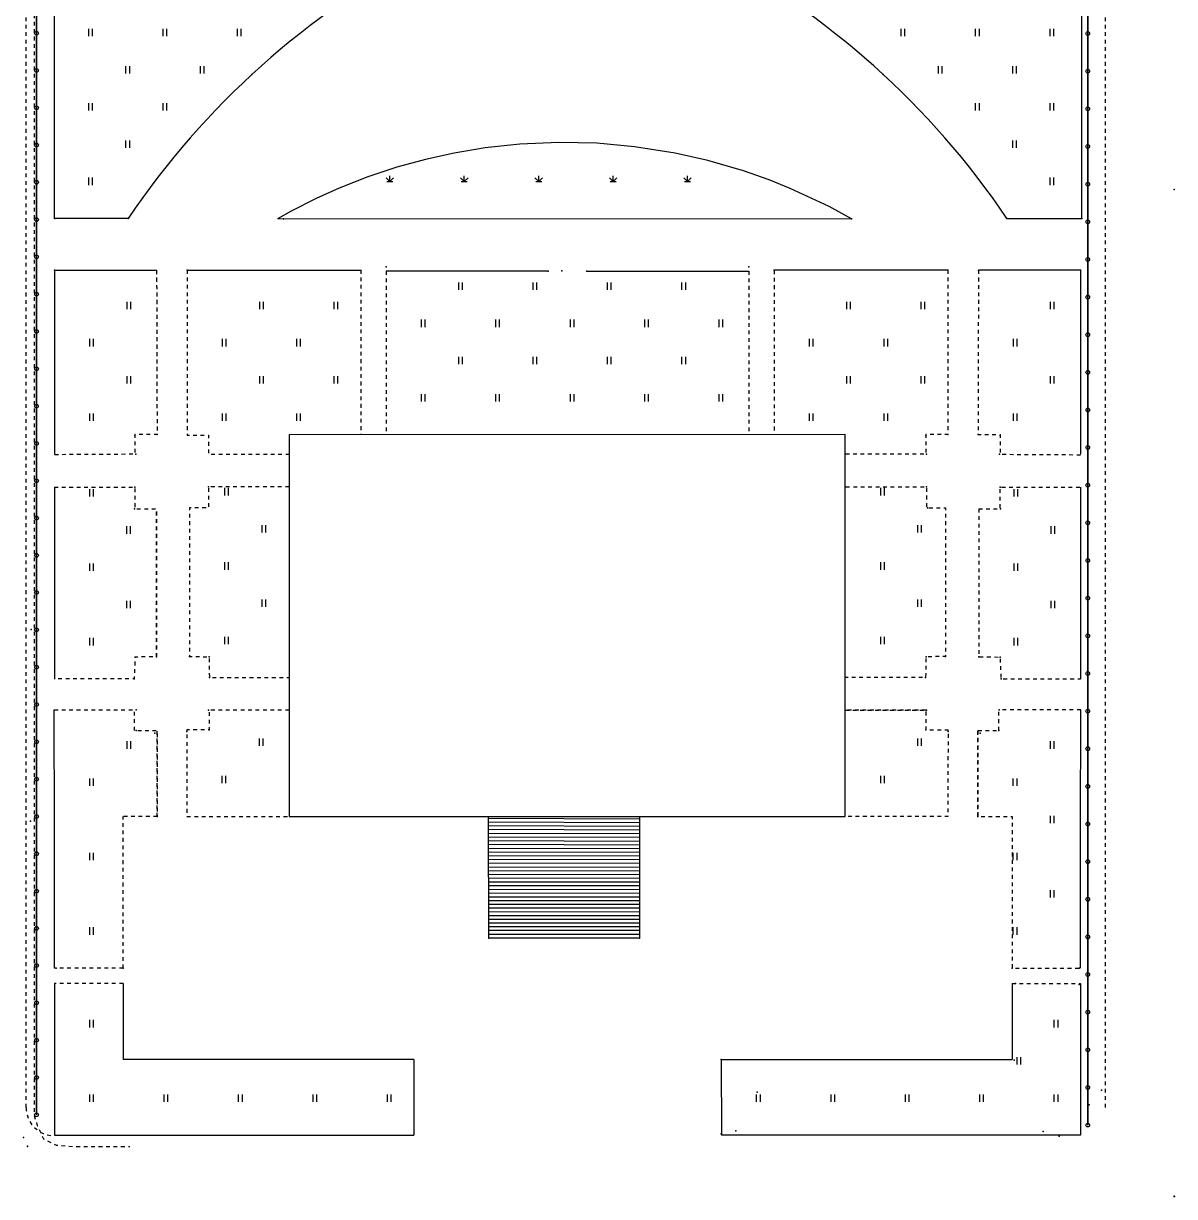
# Model space of a CAD drawing. Extents: x -992 to 2561, y -723 to 1492.
# Drawn here: x 2057.6 to 2212.3, y 1068.1 to 1225.7 of the extents above; entities that cross this region are included whole.
import ezdxf

# ---------------------------------------------------------------- set-up
doc = ezdxf.new("R2010")
doc.units = 0
doc.header["$LTSCALE"] = 0.5
doc.header["$PDSIZE"] = 0.2
doc.linetypes.add('X6', pattern=[2, 1, -1])
doc.layers.get('0').update_dxf_attribs({"linetype": 'CONTINUOUS'})
doc.layers.add('ASSIST', color=7, linetype='CONTINUOUS', plot=False)
for name, color, linetype in [('DLSS', 4, 'CONTINUOUS'), ('JMD', 6, 'CONTINUOUS'), ('ZBTZ', 3, 'CONTINUOUS'), ('ZDH', 1, 'CONTINUOUS')]:
    doc.layers.add(name, color=color, linetype=linetype)
doc.linetypes.add('1161', pattern='A,0,[149,AAA.SHX,S=0.15,R=0,X=0,Y=0],-1.6', length=1.6)

# ---------------------------------------------------------------- blocks, each defined once
blk = doc.blocks.new('gc121')
for p, q in [((-0.5, -1), (-0.5, 1)), ((0.5, -1), (0.5, 1))]:
    blk.add_line(p, q)
blk = doc.blocks.new('gc124')
for p, q in [((-1, 1), (0, 0)), ((-0.8, 0), (0.8, 0)), ((0, 0), (0, 1.6)), ((0, 0), (1, 1))]:
    blk.add_line(p, q)
blk = doc.blocks.new('gc170')
at = {"linetype": 'Continuous'}
blk.add_circle((0, 0), 0.5, dxfattribs=at)

msp = doc.modelspace()

# ---------------------------------------------------------------- linework, layer by layer
at = {"linetype": 'Continuous'}
msp.add_point((2212.28, 1068.08, 2.6), dxfattribs=at)
at = {"layer": 'ASSIST', "linetype": 'Continuous', "elevation": 2.6, "flags": 128}
for points in [[(2059.4, 1079.07), (2059.4, 1349.76)], [(2200.65, 1077.68), (2200.65, 1350.85)]]:
    msp.add_lwpolyline(points, close=True, dxfattribs=at)
at = {"layer": 'DLSS', "linetype": 'X6'}
for p, q in [((2058, 1080.06), (2058, 1361.44)), ((2203.04, 1080.06), (2203.04, 1361.44)), ((2075.54, 1192.53, 0.31), (2075.6, 1170.49, 0.64)), ((2075.51, 1140.62, 0.54), (2075.51, 1160.51, 0.57)), ((2178.89, 1133.44, 0.44), (2168.08, 1133.44, 0.32)), ((2188.71, 1130.72, 0.43), (2188.73, 1133.51, 0.46)), ((2199.71, 1133.51, 0.23), (2188.71, 1133.51, 0.23)), ((2075.61, 1119.14, -0.06), (2075.61, 1130.72, 0.43)), ((2185.9, 1119.14, -0.06), (2185.9, 1130.72, 0.43)), ((2185.9, 1130.72, 2.6), (2188.71, 1130.72, 0.43)), ((2071.03, 1098.77, 2.6), (2071.03, 1119.14, 2.6)), ((2075.61, 1119.14, 2.6), (2071.03, 1119.14, 2.6)), ((2079.61, 1119.14, 2.6), (2093.34, 1119.14, 2.6))]:
    msp.add_line(p, q, dxfattribs=at)
at = {"layer": 'DLSS', "linetype": 'X6', "flags": 128}
for points, elevation in [([(2059.07, 1347.97), (2059.07, 1079.09), (2059.49, 1077.63), (2060.34, 1075.83), (2062.1, 1074.98), (2064.58, 1074.8), (2071.93, 1074.8)], -0.21), ([(2075.54, 1192.58), (2075.6, 1170.49), (2072.62, 1170.49), (2072.62, 1167.84), (2061.81, 1167.78)], 2.6), ([(2079.64, 1192.6), (2079.64, 1170.41), (2082.53, 1170.41), (2082.53, 1167.84), (2093.34, 1167.84)], 2.6), ([(2102.97, 1192.6), (2102.97, 1170.43)], 2.6), ([(2106.38, 1192.46), (2106.38, 1170.43)], 2.6), ([(2155.12, 1192.46), (2155.12, 1170.43)], 2.6), ([(2158.53, 1192.55), (2158.53, 1170.43)], 2.6), ([(2181.86, 1192.6), (2181.86, 1170.49), (2178.89, 1170.49), (2178.89, 1167.84), (2168.08, 1167.84)], 2.6), ([(2185.97, 1192.58), (2185.91, 1170.49), (2188.89, 1170.49), (2188.89, 1167.84), (2199.7, 1167.78)], 2.6), ([(2061.81, 1163.43), (2072.63, 1163.43), (2072.63, 1160.51), (2075.51, 1160.51), (2075.51, 1140.62), (2072.64, 1140.59), (2072.51, 1137.66), (2061.81, 1137.66)], 2.6), ([(2093.34, 1163.46), (2082.53, 1163.46), (2082.53, 1160.62), (2079.97, 1160.62), (2079.97, 1140.66), (2082.59, 1140.62), (2082.63, 1137.82), (2093.34, 1137.82)], 2.6), ([(2168.16, 1163.46), (2178.98, 1163.46), (2178.98, 1160.62), (2181.53, 1160.62), (2181.53, 1140.66), (2178.92, 1140.62), (2178.87, 1137.82), (2168.08, 1137.82)], 2.6), ([(2186, 1160.51), (2188.87, 1160.51), (2188.87, 1163.43), (2199.7, 1163.43)], 2.6), ([(2186, 1160.51), (2186, 1140.62), (2188.87, 1140.59), (2189, 1137.66), (2199.7, 1137.66)], 2.6), ([(2061.79, 1133.51), (2072.51, 1133.51), (2072.51, 1130.72), (2075.61, 1130.72), (2075.61, 1119.14)], 2.6), ([(2093.34, 1133.44), (2082.61, 1133.44), (2082.61, 1130.81), (2079.61, 1130.81), (2079.61, 1119.14)], 2.6), ([(2168.08, 1133.44), (2178.89, 1133.44), (2178.89, 1130.81), (2181.89, 1130.81), (2181.84, 1119.14), (2168.08, 1119.14)], 2.6), ([(2185.9, 1130.72), (2185.9, 1119.14), (2190.48, 1119.14), (2190.48, 1098.77), (2199.7, 1098.77)], 2.6), ([(2071.03, 1098.77), (2061.81, 1098.77)], 2.6), ([(2071.03, 1096.73), (2061.81, 1096.73)], 2.6), ([(2190.48, 1096.73), (2199.7, 1096.73)], 2.6)]:
    msp.add_lwpolyline(points, dxfattribs=dict(at, elevation=elevation))
at = {"layer": 'DLSS', "linetype": 'X6'}
msp.add_arc((2061.81, 1080.06), 3.81, 180, 270, dxfattribs=at)
at = {"layer": 'JMD', "linetype": 'Continuous'}
for p, q in [((2120.16, 1102.82, 2.6), (2120.15, 1119.14, 2.6)), ((2140.43, 1118.82, 2.6), (2120.15, 1118.89, 2.6)), ((2140.43, 1118.32, 2.6), (2120.15, 1118.39, 2.6)), ((2140.43, 1117.82, 2.6), (2120.15, 1117.89, 2.6)), ((2140.43, 1119.07, 2.6), (2140.42, 1102.82, 2.6)), ((2140.43, 1117.32, 2.6), (2120.16, 1117.39, 2.6)), ((2140.43, 1116.82, 2.6), (2120.16, 1116.88, 2.6)), ((2140.43, 1116.32, 2.6), (2120.16, 1116.38, 2.6)), ((2140.43, 1115.82, 2.6), (2120.16, 1115.88, 2.6)), ((2140.43, 1115.32, 2.6), (2120.16, 1115.38, 2.6)), ((2140.43, 1114.82, 2.6), (2120.16, 1114.88, 2.6)), ((2140.43, 1114.32, 2.6), (2120.16, 1114.37, 2.6)), ((2140.43, 1113.82, 2.6), (2120.16, 1113.87, 2.6)), ((2140.43, 1113.32, 2.6), (2120.16, 1113.37, 2.6)), ((2140.43, 1112.82, 2.6), (2120.16, 1112.87, 2.6)), ((2140.43, 1112.32, 2.6), (2120.16, 1112.36, 2.6)), ((2140.43, 1111.82, 2.6), (2120.16, 1111.86, 2.6)), ((2140.42, 1111.32, 2.6), (2120.16, 1111.36, 2.6)), ((2140.42, 1110.82, 2.6), (2120.16, 1110.86, 2.6)), ((2140.42, 1110.32, 2.6), (2120.16, 1110.35, 2.6)), ((2140.42, 1109.82, 2.6), (2120.16, 1109.85, 2.6)), ((2140.42, 1109.32, 2.6), (2120.16, 1109.35, 2.6)), ((2140.42, 1108.82, 2.6), (2120.16, 1108.85, 2.6)), ((2140.42, 1108.32, 2.6), (2120.16, 1108.34, 2.6)), ((2140.42, 1107.82, 2.6), (2120.16, 1107.84, 2.6)), ((2140.42, 1107.32, 2.6), (2120.16, 1107.34, 2.6)), ((2140.42, 1106.82, 2.6), (2120.16, 1106.84, 2.6)), ((2140.42, 1106.32, 2.6), (2120.16, 1106.33, 2.6)), ((2140.42, 1105.82, 2.6), (2120.16, 1105.83, 2.6)), ((2140.42, 1105.32, 2.6), (2120.16, 1105.33, 2.6)), ((2140.42, 1104.82, 2.6), (2120.16, 1104.83, 2.6)), ((2140.42, 1104.32, 2.6), (2120.16, 1104.32, 2.6)), ((2140.42, 1103.82, 2.6), (2120.16, 1103.82, 2.6)), ((2140.42, 1103.32, 2.6), (2120.16, 1103.32, 2.6)), ((2140.42, 1102.82, 2.6), (2120.16, 1102.82, 2.6))]:
    msp.add_line(p, q, dxfattribs=at)
at = {"layer": 'JMD', "linetype": 'Continuous', "elevation": 2.6, "flags": 128}
msp.add_lwpolyline([(2093.34, 1167.84), (2093.34, 1119.14), (2168.08, 1119.14), (2168.08, 1170.49), (2093.34, 1170.43), (2093.34, 1167.84)], dxfattribs=at)
at = {"layer": 'ZBTZ', "linetype": 'Continuous'}
for p, q in [((2061.81, 1199.52, -0.04), (2061.81, 1293.94, -0.04)), ((2199.84, 1199.52, 2.6), (2199.84, 1293.94, -0.26)), ((2071.71, 1199.52, -0.04), (2061.81, 1199.52, -0.04)), ((2189.8, 1199.52, -0.04), (2199.84, 1199.52, 2.6)), ((2061.81, 1192.58, -0.15), (2075.54, 1192.58, -0.15)), ((2061.81, 1192.58, -0.15), (2061.81, 1167.84, 0.58)), ((2079.64, 1192.6, 0.38), (2102.97, 1192.6, 0.38)), ((2128.16, 1192.46, 0.61), (2106.38, 1192.46, 0.61)), ((2133.35, 1192.46, 0.61), (2155.12, 1192.46, 0.61)), ((2181.86, 1192.6, 0.38), (2158.53, 1192.6, 2.6)), ((2199.7, 1192.58, -0.15), (2185.97, 1192.58, -0.15)), ((2199.7, 1192.58, -0.15), (2199.7, 1167.84, 0.58)), ((2061.81, 1163.43, 0.58), (2061.81, 1137.61, 0.58)), ((2199.7, 1163.43, 0.58), (2199.7, 1137.61, 0.58)), ((2061.81, 1117.46), (2061.79, 1133.51, 0.23)), ((2199.7, 1117.46), (2199.71, 1133.51, 0.23)), ((2061.81, 1098.77), (2061.81, 1117.46)), ((2199.7, 1098.77), (2199.7, 1117.46)), ((2061.81, 1096.73), (2061.81, 1076.31)), ((2071.03, 1096.73, 1.84), (2071.03, 1086.52, 1.84)), ((2190.48, 1096.73, 1.84), (2190.48, 1086.52, 1.84)), ((2199.7, 1096.73), (2199.7, 1076.31)), ((2110.08, 1086.52), (2071.03, 1086.52, 1.84)), ((2110.08, 1086.52), (2110.08, 1076.31)), ((2151.41, 1086.52, 1.86), (2151.43, 1076.31)), ((2151.41, 1086.52, 1.86), (2190.48, 1086.52, 1.84)), ((2061.81, 1076.31), (2110.08, 1076.31)), ((2199.7, 1076.31), (2151.43, 1076.31))]:
    msp.add_line(p, q, dxfattribs=at)
at = {"layer": 'ZBTZ', "linetype": '1161', "elevation": 2.6, "flags": 128}
msp.add_lwpolyline([(2091.88, 1199.54), (2168.92, 1199.48), (2165.9, 1201.12), (2160.67, 1203.58), (2157.85, 1204.71), (2154.4, 1205.93), (2149.6, 1207.33), (2145.23, 1208.31), (2139.75, 1209.18), (2134.67, 1209.64), (2129.59, 1209.75), (2124.35, 1209.52), (2119.68, 1209.02), (2115.51, 1208.32), (2111.67, 1207.47), (2107.83, 1206.42), (2103.93, 1205.12), (2100.05, 1203.59), (2097, 1202.22), (2093.62, 1200.51), (2091.88, 1199.54)], close=True, dxfattribs=at)
at = {"layer": 'ZBTZ', "linetype": 'Continuous'}
for centre, start, end in [((2162.51, 1138.34, -0.04), 117.4532, 146.0303), ((2099, 1138.34, -0.04), 33.9697, 62.5468)]:
    msp.add_arc(centre, 109.49, start, end, dxfattribs=at)
at = {"layer": 'ZDH', "linetype": 'Continuous'}
for p in [(2088.33, 1218.87, 0.49), (2173.18, 1218.87, 0.49), (2173.18, 1218.87, 0.49), (2212.28, 1203.44, -1.27), (2212.28, 1203.44, -1.27), (2061.81, 1199.52, -0.04), (2071.71, 1199.52, -0.04), (2091.88, 1199.54, 1.43), (2091.88, 1199.54, 1.43), (2092.59, 1199.48, 0.54), (2168.92, 1199.48, 0.54), (2168.92, 1199.48, 0.54), (2189.8, 1199.52, -0.04), (2189.8, 1199.52, -0.04), (2199.84, 1199.52, 2.6), (2199.84, 1199.52, 2.6), (2061.81, 1192.58, -0.15), (2075.54, 1192.53, 0.31), (2079.64, 1192.6, 0.38), (2102.97, 1192.55, 0.66), (2106.38, 1193.05, 0.66), (2128.16, 1192.46, 0.61), (2129.99, 1192.49, 0.53), (2129.99, 1192.49, 0.53), (2133.35, 1192.46, 0.61), (2133.35, 1192.46, 0.61), (2155.12, 1193.05, 0.66), (2155.12, 1193.05, 0.66), (2158.53, 1192.6, 2.6), (2158.53, 1192.55, 0.66), (2181.86, 1192.6, 0.38), (2181.86, 1192.6, 0.38), (2185.97, 1192.53, 0.31), (2185.97, 1192.53, 0.31), (2199.7, 1192.58, -0.15), (2199.7, 1192.58, -0.15), (2072.62, 1170.38, 1.05), (2075.6, 1170.49, 0.64), (2178.89, 1170.38, 0.79), (2181.86, 1170.49, 0.38), (2185.91, 1170.49, 0.64), (2188.89, 1170.38, 1.05), (2188.89, 1170.38, 1.05), (2072.73, 1167.84, 0.58), (2179, 1167.84, 0.32), (2188.78, 1167.84, 0.58), (2188.78, 1167.84, 0.58), (2072.63, 1163.43, 0.56), (2082.53, 1163.46, 0.62), (2178.98, 1163.46, 0.62), (2178.98, 1163.46, 0.62), (2188.87, 1163.43, 0.56), (2188.87, 1163.43, 0.56), (2072.58, 1160.51, 0.57), (2179.13, 1160.62, 0.04), (2188.93, 1160.51, 0.57), (2188.93, 1160.51, 0.57), (2058.7, 1144.3, -0.33), (2072.64, 1140.59, 0.55), (2075.51, 1140.62, 0.54), (2079.97, 1140.66, 0.58), (2082.59, 1140.62, 0.57), (2178.92, 1140.62, 0.57), (2178.92, 1140.62, 0.57), (2181.53, 1140.66, 0.58), (2181.53, 1140.66, 0.58), (2186, 1140.62, 0.54), (2186, 1140.62, 0.54), (2188.87, 1140.59, 0.55), (2188.87, 1140.59, 0.55), (2072.51, 1137.66, 0.45), (2082.63, 1137.82, 0.61), (2178.87, 1137.82, 0.61), (2178.87, 1137.82, 0.61), (2189, 1137.66, 0.45), (2189, 1137.66, 0.45), (2072.78, 1133.51, 0.46), (2082.51, 1133.44, 0.49), (2179, 1133.44, 0.49), (2179, 1133.44, 0.49), (2188.73, 1133.51, 0.46), (2188.73, 1133.51, 0.46), (2072.8, 1130.72, 0.43), (2079.62, 1130.6, 0.5), (2082.61, 1130.81, 0.44), (2178.89, 1130.81, 0.44), (2178.89, 1130.81, 0.44), (2181.89, 1130.6, 0.5), (2181.89, 1130.6, 0.5), (2188.71, 1130.72, 0.43), (2188.71, 1130.72, 0.43), (2075.28, 1130.35, 0.4), (2186.22, 1130.35, 0.4), (2186.22, 1130.35, 0.4), (2058.58, 1118.51, -0.37), (2075.61, 1119.14, -0.06), (2140.43, 1119.07, 2.33), (2140.43, 1119.07, 2.33), (2185.9, 1119.14, -0.06), (2185.9, 1119.14, -0.06), (2120.16, 1102.82, 2.16), (2120.16, 1102.82, 2.16), (2140.42, 1102.82, 2.18), (2140.42, 1102.82, 2.18), (2062.03, 1098.79, -0.23), (2071.03, 1098.77), (2190.48, 1098.77), (2190.48, 1098.77), (2199.48, 1098.79, -0.23), (2199.48, 1098.79, -0.23), (2190.95, 1096.73, 1.84), (2190.95, 1096.73, 1.84), (2199.52, 1096.58, 1.47), (2199.52, 1096.58, 1.47), (2151.41, 1086.52, 1.86), (2151.41, 1086.52, 1.86), (2190.78, 1086.42, 1.7), (2190.78, 1086.42, 1.7), (2156.22, 1082.09, 1.71), (2156.22, 1082.09, 1.71), (2202.48, 1082.38, 1.33), (2202.48, 1082.38, 1.33), (2200.84, 1080.43, 1.26), (2200.84, 1080.43, 1.26), (2153.37, 1076.91, 1.82), (2153.37, 1076.91, 1.82), (2194.68, 1076.82, 1.59), (2194.68, 1076.82, 1.59), (2057.65, 1076.02, 12.6), (2057.65, 1076.02, 12.6), (2151.41, 1076.53, 1.75), (2151.41, 1076.53, 1.75), (2196.82, 1076.22, 1.41), (2196.82, 1076.22, 1.41), (2058.18, 1074.83, -1.94), (2058.19, 1074.86, -1.69), (2058.19, 1074.85, -1.88), (2212.26, 1068.09, 77.86), (2212.28, 1068.15, 75.46), (2212.28, 1068.15, 75.46), (2212.28, 1068.08, 12.6), (2212.28, 1068.08, 2.6), (2212.28, 1068.08, 2.6), (2212.28, 1068.08, 2.6), (2212.28, 1068.08, 2.6), (2212.28, 1068.08, 12.6), (2212.28, 1068.08, 2.6), (2212.31, 1068.09, -1.98), (2212.31, 1068.09, -1.98)]:
    msp.add_point(p, dxfattribs=at)

# ---------------------------------------------------------------- block references
at = {"layer": 'ZBTZ', "linetype": 'Continuous', "xscale": 0.5, "yscale": 0.5}
for name, p in [('gc121', (2066.67, 1224.52, 2.6)), ('gc121', (2076.67, 1224.52, 2.6)), ('gc121', (2086.67, 1224.52, 2.6)), ('gc121', (2175.84, 1224.52, 2.6)), ('gc121', (2185.84, 1224.52, 2.6)), ('gc121', (2195.84, 1224.52, 2.6)), ('gc121', (2071.67, 1219.52, 2.6)), ('gc121', (2081.67, 1219.52, 2.6)), ('gc121', (2180.84, 1219.52, 2.6)), ('gc121', (2190.84, 1219.52, 2.6)), ('gc121', (2066.67, 1214.52, 2.6)), ('gc121', (2076.67, 1214.52, 2.6)), ('gc121', (2185.84, 1214.52, 2.6)), ('gc121', (2195.84, 1214.52, 2.6)), ('gc121', (2071.67, 1209.52, 2.6)), ('gc121', (2190.84, 1209.52, 2.6)), ('gc121', (2066.67, 1204.52, 2.6)), ('gc124', (2106.88, 1204.48, 2.6)), ('gc124', (2116.88, 1204.48, 2.6)), ('gc124', (2126.88, 1204.48, 2.6)), ('gc124', (2136.88, 1204.48, 2.6)), ('gc124', (2146.88, 1204.48, 2.6)), ('gc121', (2195.84, 1204.52, 2.6)), ('gc121', (2116.38, 1190.43, 2.6)), ('gc121', (2126.38, 1190.43, 2.6)), ('gc121', (2136.38, 1190.43, 2.6)), ('gc121', (2146.38, 1190.43, 2.6)), ('gc121', (2071.81, 1187.84, 2.6)), ('gc121', (2089.64, 1187.84, 2.6)), ('gc121', (2099.64, 1187.84, 2.6)), ('gc121', (2168.53, 1187.84, 2.6)), ('gc121', (2178.53, 1187.84, 2.6)), ('gc121', (2195.91, 1187.84, 2.6)), ('gc121', (2111.38, 1185.43, 2.6)), ('gc121', (2121.38, 1185.43, 2.6)), ('gc121', (2131.38, 1185.43, 2.6)), ('gc121', (2141.38, 1185.43, 2.6)), ('gc121', (2151.38, 1185.43, 2.6)), ('gc121', (2066.81, 1182.84, 2.6)), ('gc121', (2084.64, 1182.84, 2.6)), ('gc121', (2094.64, 1182.84, 2.6)), ('gc121', (2163.53, 1182.84, 2.6)), ('gc121', (2173.53, 1182.84, 2.6)), ('gc121', (2190.91, 1182.84, 2.6)), ('gc121', (2116.38, 1180.43, 2.6)), ('gc121', (2126.38, 1180.43, 2.6)), ('gc121', (2136.38, 1180.43, 2.6)), ('gc121', (2146.38, 1180.43, 2.6)), ('gc121', (2071.81, 1177.84, 2.6)), ('gc121', (2089.64, 1177.84, 2.6)), ('gc121', (2099.64, 1177.84, 2.6)), ('gc121', (2168.53, 1177.84, 2.6)), ('gc121', (2178.53, 1177.84, 2.6)), ('gc121', (2195.91, 1177.84, 2.6)), ('gc121', (2111.38, 1175.43, 2.6)), ('gc121', (2121.38, 1175.43, 2.6)), ('gc121', (2131.38, 1175.43, 2.6)), ('gc121', (2141.38, 1175.43, 2.6)), ('gc121', (2151.38, 1175.43, 2.6)), ('gc121', (2066.81, 1172.84, 2.6)), ('gc121', (2084.64, 1172.84, 2.6)), ('gc121', (2094.64, 1172.84, 2.6)), ('gc121', (2163.53, 1172.84, 2.6)), ('gc121', (2173.53, 1172.84, 2.6)), ('gc121', (2190.91, 1172.84, 2.6)), ('gc121', (2066.8, 1162.66, 2.6)), ('gc121', (2084.97, 1162.82, 2.6)), ('gc121', (2173.08, 1162.82, 2.6)), ('gc121', (2191, 1162.66, 2.6)), ('gc121', (2071.8, 1157.66, 2.6)), ('gc121', (2089.97, 1157.82, 2.6)), ('gc121', (2178.08, 1157.82, 2.6)), ('gc121', (2196, 1157.66, 2.6)), ('gc121', (2066.8, 1152.66, 2.6)), ('gc121', (2084.97, 1152.82, 2.6)), ('gc121', (2173.08, 1152.82, 2.6)), ('gc121', (2191, 1152.66, 2.6)), ('gc121', (2071.8, 1147.66, 2.6)), ('gc121', (2089.97, 1147.82, 2.6)), ('gc121', (2178.08, 1147.82, 2.6)), ('gc121', (2196, 1147.66, 2.6)), ('gc121', (2066.8, 1142.66, 2.6)), ('gc121', (2084.97, 1142.82, 2.6)), ('gc121', (2173.08, 1142.82, 2.6)), ('gc121', (2191, 1142.66, 2.6)), ('gc121', (2071.81, 1128.77, 2.6)), ('gc121', (2089.61, 1129.14, 2.6)), ('gc121', (2178.08, 1129.14, 2.6)), ('gc121', (2195.9, 1128.77, 2.6)), ('gc121', (2066.81, 1123.77, 2.6)), ('gc121', (2084.61, 1124.14, 2.6)), ('gc121', (2173.08, 1124.14, 2.6)), ('gc121', (2190.9, 1123.77, 2.6)), ('gc121', (2195.9, 1118.77, 2.6)), ('gc121', (2066.81, 1113.77, 2.6)), ('gc121', (2190.9, 1113.77, 2.6)), ('gc121', (2195.9, 1108.77, 2.6)), ('gc121', (2066.81, 1103.77, 2.6)), ('gc121', (2190.9, 1103.77, 2.6)), ('gc121', (2066.81, 1091.31, 2.6)), ('gc121', (2196.41, 1091.31, 2.6)), ('gc121', (2191.41, 1086.31, 2.6)), ('gc121', (2066.81, 1081.31, 2.6)), ('gc121', (2076.81, 1081.31, 2.6)), ('gc121', (2086.81, 1081.31, 2.6)), ('gc121', (2096.81, 1081.31, 2.6)), ('gc121', (2106.81, 1081.31, 2.6)), ('gc121', (2156.41, 1081.31, 2.6)), ('gc121', (2166.41, 1081.31, 2.6)), ('gc121', (2176.41, 1081.31, 2.6)), ('gc121', (2186.41, 1081.31, 2.6)), ('gc121', (2196.41, 1081.31, 2.6))]:
    msp.add_blockref(name, p, dxfattribs=at)
at = {"layer": 'ZBTZ', "linetype": 'Continuous', "xscale": 0.5, "yscale": 0.5, "zscale": 0.5}
for p, rotation in [((2059.4, 1224.44, 2.6), 90), ((2059.4, 1224.44, 2.6), 270), ((2200.65, 1224.38, 2.6), 90), ((2200.65, 1224.38, 2.6), 270), ((2059.4, 1219.43, 2.6), 90), ((2059.4, 1219.43, 2.6), 270), ((2200.65, 1219.32, 2.6), 90), ((2200.65, 1219.32, 2.6), 270), ((2059.4, 1214.41, 2.6), 90), ((2059.4, 1214.41, 2.6), 270), ((2200.65, 1214.26, 2.6), 90), ((2200.65, 1214.26, 2.6), 270), ((2059.4, 1209.4, 2.6), 90), ((2059.4, 1209.4, 2.6), 270), ((2200.65, 1209.2, 2.6), 90), ((2200.65, 1209.2, 2.6), 270), ((2059.4, 1204.39, 2.6), 90), ((2059.4, 1204.39, 2.6), 270), ((2200.65, 1204.15, 2.6), 90), ((2200.65, 1204.15, 2.6), 270), ((2059.4, 1199.37, 2.6), 90), ((2059.4, 1199.37, 2.6), 270), ((2200.65, 1199.09, 2.6), 90), ((2200.65, 1199.09, 2.6), 270), ((2059.4, 1194.36, 2.6), 90), ((2059.4, 1194.36, 2.6), 270), ((2200.65, 1194.03, 2.6), 90), ((2200.65, 1194.03, 2.6), 270), ((2059.4, 1189.35, 2.6), 90), ((2059.4, 1189.35, 2.6), 270), ((2200.65, 1188.97, 2.6), 90), ((2200.65, 1188.97, 2.6), 270), ((2059.4, 1184.34, 2.6), 90), ((2059.4, 1184.34, 2.6), 270), ((2200.65, 1183.91, 2.6), 90), ((2200.65, 1183.91, 2.6), 270), ((2059.4, 1179.32, 2.6), 90), ((2059.4, 1179.32, 2.6), 270), ((2200.65, 1178.85, 2.6), 90), ((2200.65, 1178.85, 2.6), 270), ((2059.4, 1174.31, 2.6), 90), ((2059.4, 1174.31, 2.6), 270), ((2200.65, 1173.79, 2.6), 90), ((2200.65, 1173.79, 2.6), 270), ((2059.4, 1169.3, 2.6), 90), ((2059.4, 1169.3, 2.6), 270), ((2200.65, 1168.74, 2.6), 90), ((2200.65, 1168.74, 2.6), 270), ((2059.4, 1164.28, 2.6), 90), ((2059.4, 1164.28, 2.6), 270), ((2200.65, 1163.68, 2.6), 90), ((2200.65, 1163.68, 2.6), 270), ((2059.4, 1159.27, 2.6), 90), ((2059.4, 1159.27, 2.6), 270), ((2200.65, 1158.62, 2.6), 90), ((2200.65, 1158.62, 2.6), 270), ((2059.4, 1154.26, 2.6), 90), ((2059.4, 1154.26, 2.6), 270), ((2200.65, 1153.56, 2.6), 90), ((2200.65, 1153.56, 2.6), 270), ((2059.4, 1149.25, 2.6), 90), ((2059.4, 1149.25, 2.6), 270), ((2200.65, 1148.5, 2.6), 90), ((2200.65, 1148.5, 2.6), 270), ((2059.4, 1144.23, 2.6), 90), ((2059.4, 1144.23, 2.6), 270), ((2200.65, 1143.44, 2.6), 90), ((2200.65, 1143.44, 2.6), 270), ((2059.4, 1139.22, 2.6), 90), ((2059.4, 1139.22, 2.6), 270), ((2200.65, 1138.38, 2.6), 90), ((2200.65, 1138.38, 2.6), 270), ((2059.4, 1134.21, 2.6), 90), ((2059.4, 1134.21, 2.6), 270), ((2200.65, 1133.32, 2.6), 90), ((2200.65, 1133.32, 2.6), 270), ((2059.4, 1129.2, 2.6), 90), ((2059.4, 1129.2, 2.6), 270), ((2200.65, 1128.27, 2.6), 90), ((2200.65, 1128.27, 2.6), 270), ((2059.4, 1124.18, 2.6), 90), ((2059.4, 1124.18, 2.6), 270), ((2200.65, 1123.21, 2.6), 90), ((2200.65, 1123.21, 2.6), 270), ((2059.4, 1119.17, 2.6), 90), ((2059.4, 1119.17, 2.6), 270), ((2200.65, 1118.15, 2.6), 90), ((2200.65, 1118.15, 2.6), 270), ((2059.4, 1114.16, 2.6), 90), ((2059.4, 1114.16, 2.6), 270), ((2200.65, 1113.09, 2.6), 90), ((2200.65, 1113.09, 2.6), 270), ((2059.4, 1109.14, 2.6), 90), ((2059.4, 1109.14, 2.6), 270), ((2200.65, 1108.03, 2.6), 90), ((2200.65, 1108.03, 2.6), 270), ((2059.4, 1104.13, 2.6), 90), ((2059.4, 1104.13, 2.6), 270), ((2200.65, 1102.97, 2.6), 90), ((2200.65, 1102.97, 2.6), 270), ((2059.4, 1099.12, 2.6), 90), ((2059.4, 1099.12, 2.6), 270), ((2200.65, 1097.91, 2.6), 90), ((2200.65, 1097.91, 2.6), 270), ((2059.4, 1094.11, 2.6), 90), ((2059.4, 1094.11, 2.6), 270), ((2200.65, 1092.86, 2.6), 90), ((2200.65, 1092.86, 2.6), 270), ((2059.4, 1089.09, 2.6), 90), ((2059.4, 1089.09, 2.6), 270), ((2200.65, 1087.8, 2.6), 90), ((2200.65, 1087.8, 2.6), 270), ((2059.4, 1084.08, 2.6), 90), ((2059.4, 1084.08, 2.6), 270), ((2200.65, 1082.74, 2.6), 90), ((2200.65, 1082.74, 2.6), 270), ((2059.4, 1079.07, 2.6), 90), ((2200.65, 1077.68, 2.6), 90)]:
    msp.add_blockref('gc170', p, dxfattribs=dict(at, rotation=rotation))

doc.saveas('drawing.dxf')
